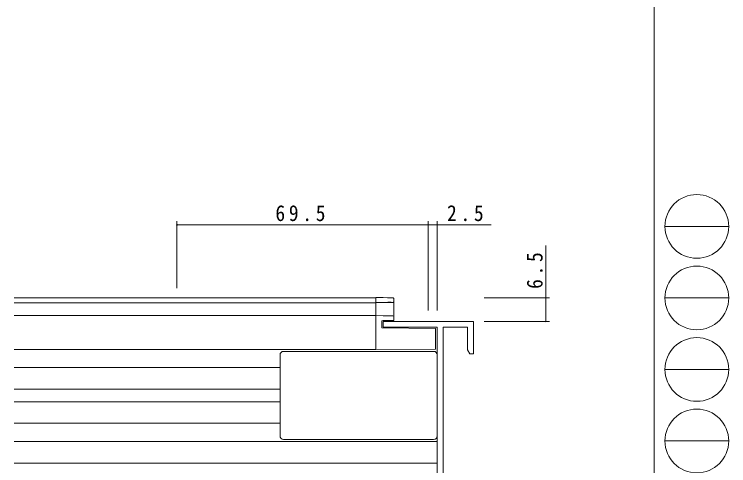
# Model space of a CAD drawing. Units: millimetres on the paper. Extents: x -420 to 373, y -297 to 267.
# Drawn here: x 175.3 to 372.9, y -139.8 to -14.9 of the extents above; entities that cross this region are included whole.
import ezdxf

# ---------------------------------------------------------------- set-up
doc = ezdxf.new("R2010")
doc.units = ezdxf.units.MM
for name, color, linetype, lineweight in [('0-1_YKK_ZWAK', 7, 'Continuous', 9), ('0-3_YKK_11', 7, 'Continuous', 9), ('0-4_YKK_12', 2, 'Continuous', 9), ('0-5_YKK_13', 4, 'Continuous', 9), ('0-6_YKK_D', 6, 'Continuous', 9)]:
    doc.layers.add(name, color=color, linetype=linetype, lineweight=lineweight)
doc.styles.add('ＭＳ ゴシック', font='')
doc.styles.get('ＭＳ ゴシック').set_extended_font_data('MS Gothic')

msp = doc.modelspace()

# ---------------------------------------------------------------- linework, layer by layer
at = {"layer": '0-1_YKK_ZWAK'}
for p, q in [((352.3, 264.425), (352.3, -260.575)), ((355.276, -73.591), (372.917, -73.591)), ((355.276, -93.387), (372.917, -93.387)), ((355.276, -113.183), (372.917, -113.183)), ((355.276, -132.979), (372.917, -132.979))]:
    msp.add_line(p, q, dxfattribs=at)
for centre in [(364.096, -73.591), (364.096, -93.387), (364.096, -113.183), (364.096, -132.979)]:
    msp.add_circle(centre, 8.82, dxfattribs=at)
at = {"layer": '0-3_YKK_11'}
for p, q in [((277.3, -99.878), (277.3, -101.508)), ((302.3, -99.878), (277.3, -99.878)), ((302.3, -108.878), (302.3, -99.878)), ((277.3, -101.508), (292.3, -101.508)), ((292.3, -101.508), (292.3, -151.378)), ((293.93, -101.508), (300.67, -101.508)), ((293.93, -168.248), (293.93, -101.508)), ((300.67, -101.508), (300.67, -107.787)), ((300.67, -107.787), (301.3, -108.878)), ((301.3, -108.878), (302.3, -108.878))]:
    msp.add_line(p, q, dxfattribs=at)
at = {"layer": '0-4_YKK_12'}
for p, q in [((175.3, -93.378), (275.3, -93.378)), ((275.3, -94.778), (175.3, -94.778)), ((275.3, -93.378), (275.3, -107.678)), ((175.3, -98.278), (275.3, -98.278)), ((175.3, -107.678), (275.3, -107.678)), ((175.3, -112.678), (248.8, -112.678)), ((175.3, -118.631), (248.8, -118.631)), ((175.3, -122.124), (248.8, -122.124)), ((175.3, -128.078), (248.8, -128.078)), ((175.3, -133.078), (292.3, -133.078)), ((175.3, -139.078), (292.3, -139.078))]:
    msp.add_line(p, q, dxfattribs=at)
at = {"layer": '0-5_YKK_13'}
for p, q in [((275.304, -94.351), (275.305, -93.55)), ((275.304, -94.776), (275.304, -94.651)), ((280.01, -94.696), (275.304, -94.776)), ((275.304, -94.776), (275.304, -95.076)), ((275.305, -93.251), (275.305, -93.55)), ((277.357, -93.287), (275.305, -93.251)), ((280.304, -94.316), (280.304, -93.68)), ((280.304, -94.406), (280.304, -94.316)), ((280.304, -98.664), (280.304, -94.406)), ((275.304, -97.982), (275.304, -95.076)), ((275.304, -97.982), (275.304, -98.282)), ((275.304, -98.282), (275.304, -98.582)), ((277.333, -98.317), (275.304, -98.282)), ((275.304, -107.082), (275.304, -98.582)), ((280.01, -98.364), (277.333, -98.317)), ((277.004, -99.682), (277.33, -99.676)), ((277.004, -101.682), (277.004, -99.682)), ((277.004, -101.682), (291.804, -101.811)), ((291.804, -106.938), (291.804, -101.811)), ((251.8, -108.178), (249.8, -108.178)), ((289.3, -108.178), (251.8, -108.178)), ((275.304, -107.082), (275.304, -107.682)), ((275.304, -107.682), (291.804, -107.538)), ((291.3, -108.178), (289.3, -108.178)), ((291.804, -107.538), (291.804, -106.938)), ((248.8, -131.578), (248.8, -109.178)), ((292.3, -109.178), (292.3, -131.578)), ((249.8, -132.578), (291.3, -132.578))]:
    msp.add_line(p, q, dxfattribs=at)
for points in [[(275.304, -94.351), (275.304, -94.651), (277.357, -94.615)], [(277.357, -93.287), (278.535, -93.313), (279.465, -93.343), (279.959, -93.371)], [(277.357, -94.615), (278.593, -94.6), (279.542, -94.598), (279.99, -94.611)], [(279.985, -93.372), (280.007, -93.375), (280.048, -93.381), (280.077, -93.388), (280.109, -93.398), (280.149, -93.417), (280.197, -93.45), (280.246, -93.503), (280.285, -93.574), (280.304, -93.658), (280.304, -93.68)], [(279.99, -94.611), (280.005, -94.614), (280.01, -94.616)], [(280.304, -94.406), (280.218, -94.609), (280.01, -94.696)], [(277.33, -99.676), (280.304, -99.624), (280.304, -98.664)]]:
    msp.add_lwpolyline(points, dxfattribs=at)
for centre, radius, start, end in [((280.004, -94.316), 0.3, 270.99373, 359.99393), ((280.004, -98.664), 0.3, 359.9982, 88.9982), ((249.8, -109.178), 1, 90, 180), ((291.3, -109.178), 1, 0, 90), ((249.8, -131.578), 1, 180, 270), ((291.3, -131.578), 1, 270, 0)]:
    msp.add_arc(centre, radius, start, end, dxfattribs=at)
at = {"layer": '0-6_YKK_D'}
for p, q in [((220.3, -90.659), (220.3, -72.178)), ((289.8, -96.878), (289.8, -72.178)), ((289.8, -96.878), (289.8, -72.178)), ((292.3, -96.878), (292.3, -72.178)), ((289.8, -73.178), (220.3, -73.178)), ((289.8, -73.178), (292.3, -73.178)), ((292.3, -73.178), (307.2, -73.178)), ((322.3, -93.378), (322.3, -78.878)), ((305.3, -93.378), (323.3, -93.378)), ((322.3, -99.878), (322.3, -93.378)), ((305.3, -99.878), (323.3, -99.878))]:
    msp.add_line(p, q, dxfattribs=at)
for centre, start, end in [((220.3, -73.178), 0, 180), ((289.8, -73.178), 0, 180), ((289.8, -73.178), 0, 180), ((292.3, -73.178), 0, 180), ((220.3, -73.178), 180, 0), ((289.8, -73.178), 180, 0), ((289.8, -73.178), 180, 0), ((292.3, -73.178), 180, 0), ((322.3, -93.378), 90, 270), ((322.3, -93.378), 270, 90), ((322.3, -99.878), 90, 270), ((322.3, -99.878), 270, 90)]:
    msp.add_arc(centre, 0.106, start, end, dxfattribs=at)

# ---------------------------------------------------------------- texts
at = {"layer": '0-6_YKK_D', "color": 3, "char_height": 4.399, "attachment_point": 7, "style": 'ＭＳ ゴシック'}
for s, insert in [('\\T1.38;\\W0.9;69.5', (247.53, -72.178)), ('\\T1.38;\\W0.9;2.5', (295, -72.178))]:
    msp.add_mtext(s, dxfattribs=dict(at, insert=insert))
at = {"layer": '0-6_YKK_D', "color": 3, "insert": (321.5, -90.878), "char_height": 4.399, "attachment_point": 7, "rotation": 90, "style": 'ＭＳ ゴシック'}
msp.add_mtext('\\T1.38;\\W0.9;6.5', dxfattribs=at)

doc.saveas('drawing.dxf')
